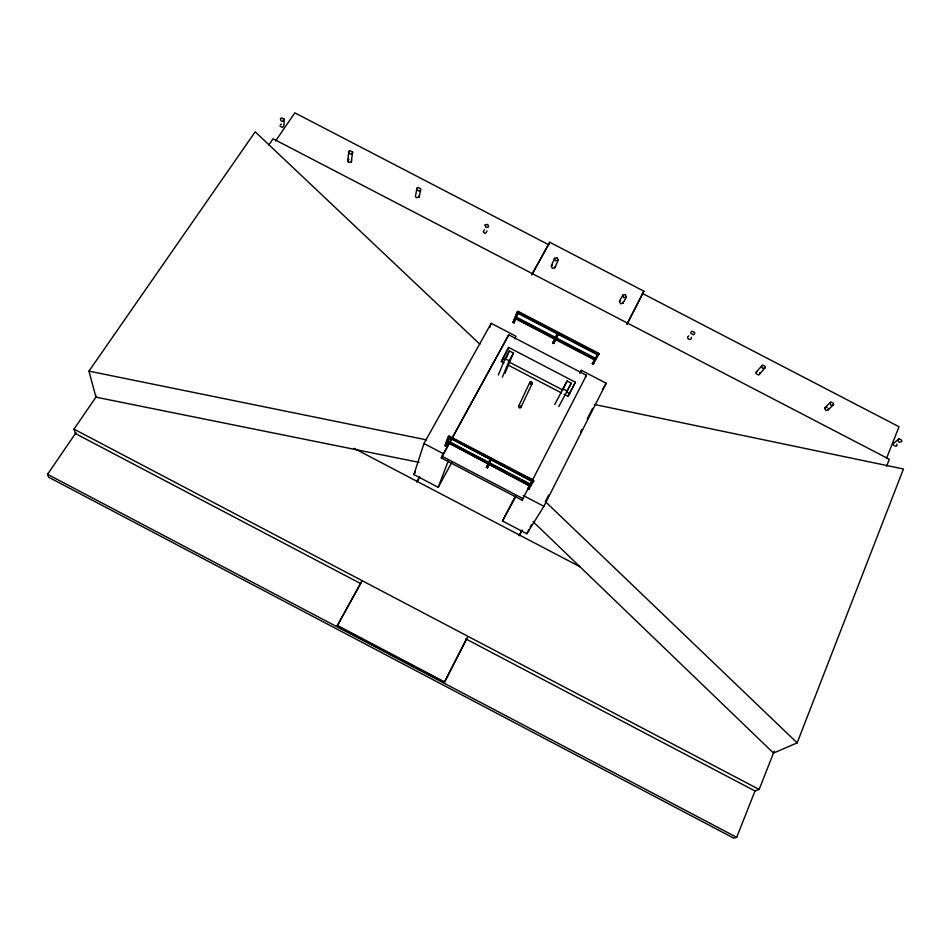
<?xml version="1.0" encoding="UTF-8"?>
<svg xmlns="http://www.w3.org/2000/svg" width="951" height="951" viewBox="0 0 951 951"><rect width="100%" height="100%" fill="white"/><g stroke="black" fill="none" stroke-linecap="round" stroke-linejoin="round"><path stroke-width="1.43" d="M691.353 337.213L691.341 338.615L690.26 339.471L688.75 339.269L687.704 338.14L687.716 336.737L688.797 335.881M622.762 295.19L623.761 297.722L626.4 297.081L625.401 294.548L622.762 295.19L619.458 301.253L620.456 303.773L623.071 303.131L626.4 297.081M623.071 303.131L623.119 301.74M284.194 119.22L282.768 121.3L281.199 121.074L280.414 118.661L281.651 117.9L284.194 119.22L283.957 125.449L282.542 127.517L280.01 126.198M558.154 260.205L557.191 257.697L554.516 258.315L551.342 265.84L552.293 268.337L554.944 267.718L558.154 260.205L555.479 260.824L554.516 258.315M554.944 267.718L555.015 266.339M487.055 231.01L485.795 233.173L484.261 232.971L483.251 231.854L484.511 229.69M416.966 188.239L417.846 190.699L419.391 190.925L420.592 190.117L420.722 188.774L418.155 187.442L416.966 188.239L415.373 196.572L416.36 197.665L419.094 197.095L420.592 190.117M419.094 197.095L419.225 195.751M352.583 151.958L351.359 161.884L348.601 162.443L347.626 161.349L348.803 151.411L350.027 150.627L352.583 151.958L352.417 153.289L351.204 154.074L349.635 153.848L348.803 151.411M351.359 161.884L351.525 160.564M347.626 161.349L348.993 159.245M467.559 637.063L444.283 682.568L337.07 626.103L361.737 581.204M451.654 462.697L438.209 487.304L413.911 474.573L423.956 443.523L491.203 323.34L515.953 336.238L514.86 338.889M449.3 437.995L446.102 446.197L445.044 445.65L448.123 437.222L448.658 436.236L449.74 436.794M445.044 445.65L448.658 436.236M441.918 456.171L522.955 498.597L522.051 500.202L441.276 457.918L508.749 334.835L586.434 375.324L530.385 484.166M446.982 442.013L530.087 486.092L446.982 442.013L447.636 440.836L530.967 484.428L530.087 486.092M448.694 437.341L532.512 481.8L533.404 480.124L449.347 436.152L448.694 437.341L532.786 481.337M447.636 440.836L468.261 452.224M446.102 446.197L449.193 437.781L448.123 437.222M489.717 327.394L491.203 323.34M438.209 487.304L448.183 461.164M533.012 521.576L773.496 753.061L797.164 742.874L903.45 468.998L594.565 404.496M465.824 638.894L755.011 790.982L759.148 789.461L774.257 751.135M886.629 466.121L889.328 459.285L273.092 138.787L268.907 144.897M76.056 432.646L47.55 474.299L48.751 477.271L733.792 838.152L736.692 837.32L755.213 790.471M886.498 458.43L899.028 426.749L642.353 293.384M513.076 322.365L517.047 312.439L517.546 311.536L518.568 312.071L514.087 322.888L513.076 322.365L517.546 311.536M508.749 334.835L441.276 457.918M515.18 318.585L516.024 316.909L595.801 358.468L594.922 360.12L515.18 318.585L516.024 316.909M517.38 313.093L517.629 312.487L598.108 354.402L597.787 354.973L517.38 313.093L518.224 311.405L598.666 353.296L597.787 354.973M518.224 311.405L517.986 312.011L520.613 313.378M627.054 324.172L643.875 291.161L549.737 242.255L531.93 274.72M503.959 362.913L501.343 361.546L508.678 347.424L575.426 382.231L568.044 396.341L564.121 394.296M508.678 347.424L501.343 361.546M498.348 375.039L505.076 358.646L509.308 350.907L513.433 353.059L504.993 373.161M506.538 357.635L509.308 350.907M502.378 377.143L509.213 360.798L513.433 353.059M486.389 467.286L486.912 466.299L487.97 466.846L487.447 467.833L486.389 467.286L490.645 458.192L491.726 458.751M487.447 467.833L491.191 459.749L490.11 459.19L490.645 458.192M518.664 406.148L529.814 382.326M520.922 407.325L532.168 383.55A1.32 1.201 25.2 0 0 530.896 381.72A1.32 1.201 25.2 0 0 529.921 383.55A1.32 1.201 25.2 0 0 532.168 383.55M552.662 342.99L557.238 333.361L558.273 333.908L553.684 343.513L552.662 342.99L553.149 342.087L554.16 342.61L553.684 343.513M554.16 342.61L558.178 334.193M515.371 496.053L502.461 520.97L526.83 533.737L528.839 529.79M530.183 527.151L531.514 524.512M548.679 495.031L545.363 501.593L797.164 742.874M580.597 432.051L581.929 429.424M587.242 418.927L592.568 408.431M526.83 533.737L543.877 506.301L606.191 383.253L581.37 370.319L579.955 372.935L581.37 370.319M519.377 535.401L522.075 530.123M444.283 682.568L466.525 638.929M519.115 535.77L521.814 530.48M626.982 324.16L643.875 291.161M522.051 500.202L529.041 486.793M592.307 363.639L592.77 362.723L593.793 363.258L593.317 364.162L592.307 363.639L597.953 353.403L598.987 353.938L598.512 354.866L597.478 354.319M532.156 481.182L532.679 480.184L533.761 480.742L533.238 481.753L532.156 481.182L527.769 488.933L528.839 489.492L533.761 480.742M528.839 489.492L529.35 488.505L528.28 487.946M568.044 396.341L575.426 382.231M571.242 383.205L567.176 391.027L563.04 388.876L567.105 381.042L571.242 383.205L558.796 406.588M554.766 404.484L567.105 381.042M558.273 333.908L558.748 332.993L557.726 332.458M514.087 322.888L514.586 321.997L513.564 321.462M502.461 520.97L515.882 496.6M417.204 481.206L419.355 477.307M531.728 274.72L549.737 242.255M337.07 626.103L360.798 583.308M416.883 482.169L419.76 476.986M585.352 377.262L586.434 375.324M594.922 360.12L595.231 359.561L515.43 317.991M413.911 474.573L415.337 471.993M593.317 364.162L598.987 353.938M533.404 480.124L525.261 476.475M602.506 389.411L606.191 383.253M360.667 583.581L75.426 433.561L74 429.139L96.55 396.246M275.564 141.021L294.834 112.848L548.893 244.835M419.082 462.376L95.92 397.161L88.966 371.128L255.201 131.82L479.898 344.238M756.116 372.293L762.536 364.994L765.115 366.337L765.139 367.775L758.696 375.039L756.128 373.707L756.116 372.293L757.162 371.425M824.648 407.92L830.829 401.904L833.421 403.248L833.468 404.698L828.285 409.798L825.765 410.499L824.648 407.92L827.156 407.218M899.052 438.768L898.053 439.671L898.124 441.133L899.23 442.298L901.714 441.573L901.643 440.111L899.052 438.768L893.322 443.606L893.381 445.068L895.961 446.399L896.959 445.508L896.888 444.046M833.468 404.698L830.936 405.399L829.807 402.796M765.139 367.775L762.559 368.453L761.466 365.873M619.458 301.253L620.563 300.409M551.342 265.84L552.472 265.02M280.2 124.89L281.437 124.129M88.966 371.128L426.488 439.849M527.211 316.814L535.116 320.927M537.743 322.306L544.341 325.729M550.926 329.165L558.831 333.278M565.417 336.713L568.056 338.08M574.642 341.516L582.547 345.629M589.133 349.065L591.772 350.432M517.047 312.439L518.069 312.974M519.698 319.548L522.313 320.915M528.851 324.315L540.608 330.437M552.365 336.559L558.903 339.971M561.518 341.326L568.044 344.726M574.582 348.137L586.339 354.259M505.076 358.646L509.213 360.798M502.544 358.61L505.171 359.977M509.118 362.034L562.98 390.136M566.927 392.192L569.554 393.559M507.882 364.958L561.506 392.929M450.477 437.353L457.039 440.788M463.589 444.224L471.47 448.337M474.085 449.716L480.647 453.14M483.274 454.519L495.091 460.688M501.641 464.124L504.268 465.503M506.895 466.87L518.699 473.051M470.864 453.591L486.472 461.758M489.076 463.113L504.684 471.28M512.494 475.369L518.996 478.769M521.588 480.136L528.102 483.536M445.579 444.676L446.637 445.223M423.956 443.523L443.309 453.663M523.169 495.459L543.877 506.301M354.045 448.349L580.276 566.903M74 429.139L759.148 789.461M337.248 625.366L444.688 681.95M47.55 474.299L736.692 837.32M828.238 408.359L828.285 409.798M759.73 372.756L759.742 374.171M520.827 406.148A1.272 1.153 25.2 0 1 520.304 407.836A1.272 1.153 25.2 0 1 518.58 406.945A1.272 1.153 25.2 0 1 519.698 405.554M694.587 332.505L694.575 333.92L693.493 334.776L690.913 333.444L690.925 332.03L692.019 331.162L694.587 332.505M485.058 225.018L485.973 227.503L488.671 226.909L487.756 224.424L485.058 225.018"/></g></svg>
